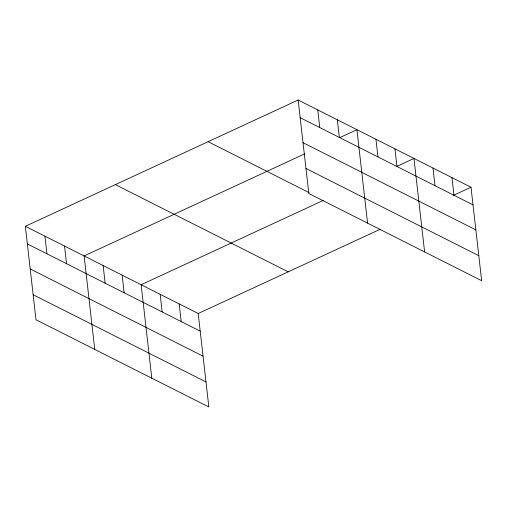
<?xml version="1.0" encoding="UTF-8"?>
<svg xmlns="http://www.w3.org/2000/svg" width="507" height="507" viewBox="0 0 507 507"><rect width="100%" height="100%" fill="white"/><g stroke="black" fill="none" stroke-linecap="round" stroke-linejoin="round"><path stroke-width="0.76" d="M25.35 226.293L198.193 313.51L208.84 406.982L35.997 319.765L25.35 226.293L298.16 100.018L471.003 187.235L481.65 280.707L308.807 193.49L298.16 100.018M304.77 153.817L84.118 255.946L94.765 349.418M339.779 137.612L356.928 129.672L367.575 223.143M323.232 200.449L141.155 284.731L151.802 378.197M396.816 166.391L413.966 158.457L424.613 251.922M198.193 313.51L380.269 229.234M453.138 195.506L471.003 187.235M300.169 117.668L473.012 204.885M303.021 142.689L475.864 229.905M305.962 168.47L478.798 255.686M208.136 141.694L309.15 192.666M115.381 184.624L288.217 271.841M27.359 243.943L200.202 331.153M30.211 268.964L203.053 356.18M33.151 294.744L205.988 381.955M451.991 177.64L453.999 195.29M432.978 168.051L434.987 185.695M394.953 148.862L396.962 166.505M375.941 139.267L377.949 156.917M337.339 119.791L339.348 137.435M317.75 109.905L319.759 127.555M179.18 303.915L181.189 321.565M160.168 294.32L162.177 311.97M122.143 275.136L124.152 292.78M103.13 265.541L105.139 283.185M64.528 246.06L66.537 263.71M44.939 236.18L46.948 253.823"/></g></svg>
